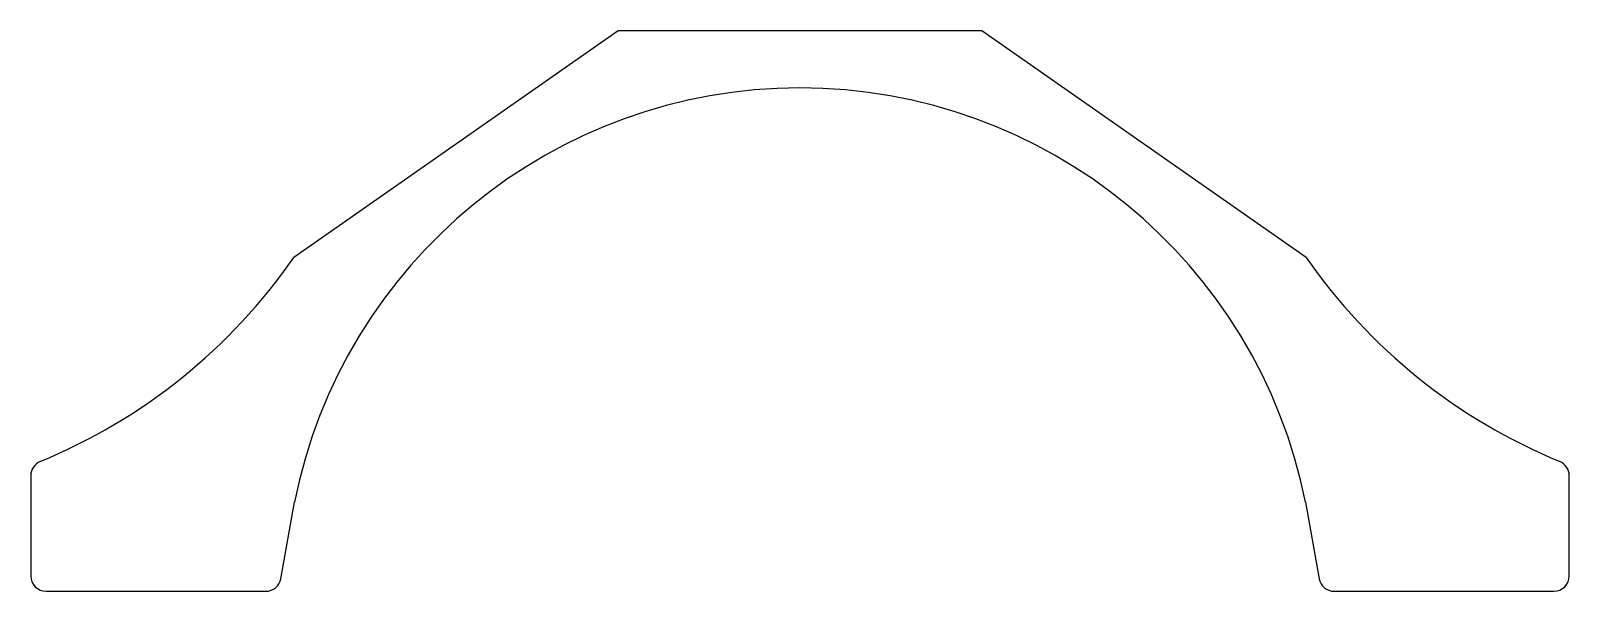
# Model space of a CAD drawing. Extents: x 2.9 to 54, y 2.8 to 21.4.
import ezdxf

# ---------------------------------------------------------------- set-up
doc = ezdxf.new("R2010")
doc.units = 0
doc.layers.get('0').update_dxf_attribs({"linetype": 'CONTINUOUS'})

msp = doc.modelspace()

# ---------------------------------------------------------------- linework, layer by layer
for p, q in [((22.379, 21.442), (11.61, 13.901)), ((34.47, 21.442), (22.379, 21.442)), ((45.239, 13.901), (34.47, 21.442)), ((2.872, 6.646), (2.872, 3.307)), ((53.977, 3.307), (53.977, 6.646)), ((11.177, 3.217), (11.635, 5.764)), ((45.214, 5.764), (45.672, 3.217)), ((3.38, 2.799), (10.677, 2.799)), ((46.172, 2.799), (53.469, 2.799))]:
    msp.add_line(p, q)
for centre, radius, start, end in [((28.424, 2.418), 17.12, 11.2715, 168.7285), ((-4.082, 24.76), 19.082, 292.3899, 325.3174), ((60.931, 24.76), 19.082, 214.6826, 247.6101), ((3.38, 6.646), 0.508, 112.3899, 180), ((53.469, 6.646), 0.508, 0, 67.6101), ((3.38, 3.307), 0.508, 180, 270), ((10.677, 3.307), 0.508, 270, 349.8022), ((46.172, 3.307), 0.508, 190.1978, 270), ((53.469, 3.307), 0.508, 270, 0)]:
    msp.add_arc(centre, radius, start, end)

doc.saveas('drawing.dxf')
